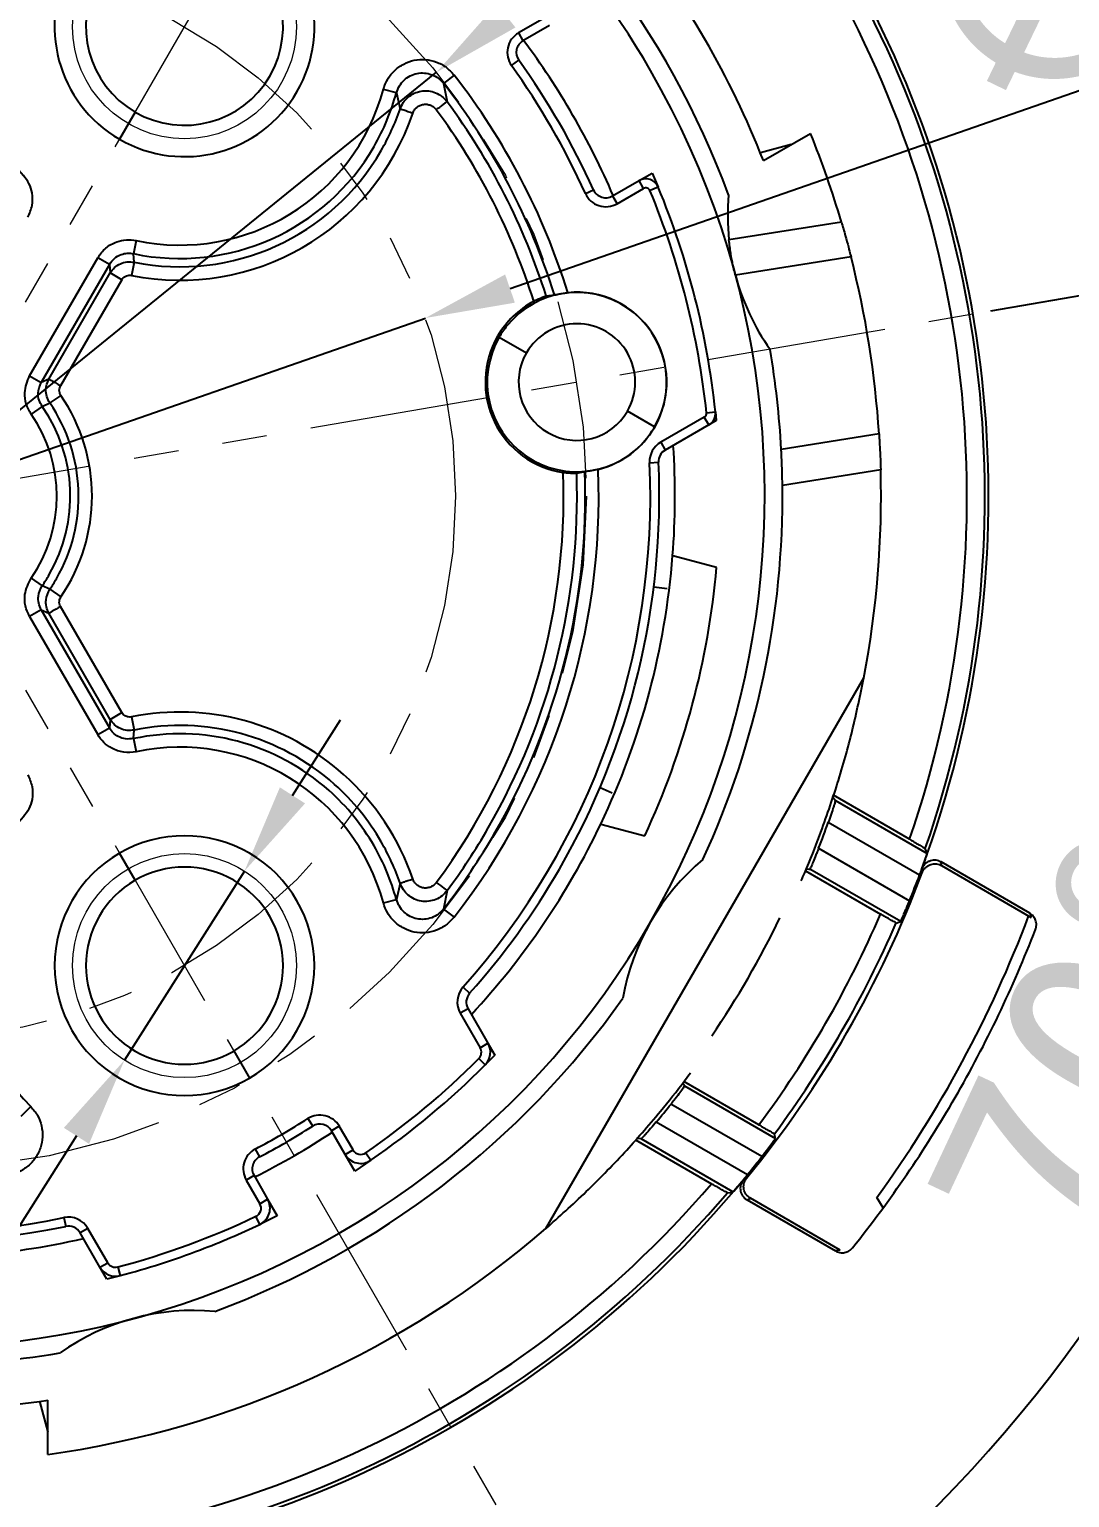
# Model space of a CAD drawing. Header units: millimetres. Extents: x 3975 to 4317, y 206 to 449.
# Drawn here: x 4240.8 to 4252.42, y 342.12 to 358.5 of the extents above; entities that cross this region are included whole.
import ezdxf

# ---------------------------------------------------------------- set-up
doc = ezdxf.new("R2010")
doc.units = ezdxf.units.MM
doc.linetypes.add('ACISOTGB', pattern=[9, 4, -1, 1, -1, 1, -1])
doc.layers.add('尺寸线', color=3, linetype='Continuous', lineweight=15)
doc.styles.add('BD-宋体', font='', dxfattribs={"height": 2})
doc.styles.add('VIEW 2.5', font='', dxfattribs={"height": 2.5})
doc.styles.get('BD-宋体').set_extended_font_data('SimSun')
doc.styles.get('VIEW 2.5').set_extended_font_data('SimSun')
doc.dimstyles.new('VIEW 2.5', dxfattribs={"dimtxt": 1, "dimasz": 1, "dimexe": 0.5, "dimexo": 0.2, "dimgap": 0.09, "dimtad": 1, "dimzin": 0, "dimdsep": 46, "dimtxsty": 'VIEW 2.5', "dimcen": 0.09, "dimclrd": 256, "dimclre": 256, "dimclrt": 256, "dimadec": 0, "dimazin": 0, "dimtp": 0.01, "dimtm": 0.01, "dimtfac": 0.6, "dimtmove": 0, "dimatfit": 0, "dimfxl": 1, "dimtolj": 1, "dimtzin": 0, "dimarcsym": 0})

# ---------------------------------------------------------------- blocks, each defined once
blk = doc.blocks.new('*D63')
at = {"layer": 'Defpoints', "color": 0, "transparency": 16777216}
for p in [(4243.206, 349.109), (4241.866, 346.998)]:
    blk.add_point(p, dxfattribs=at)
at = {"layer": '尺寸线', "lineweight": -2, "transparency": 16777216}
for p, q in [((4243.741, 349.953), (4244.277, 350.798)), ((4243.206, 349.109), (4241.866, 346.998)), ((4241.331, 346.154), (4212.867, 301.295))]:
    blk.add_line(p, q, dxfattribs=at)
at = {"layer": '尺寸线', "transparency": 16777216}
for points in [[(4243.601, 350.043), (4243.882, 349.864), (4243.206, 349.109)], [(4241.19, 346.243), (4241.471, 346.064), (4241.866, 346.998)]]:
    blk.add_solid(points, dxfattribs=at)
at = {"layer": '尺寸线', "transparency": 16777216, "insert": (4221.014, 314.135), "char_height": 2, "attachment_point": 5, "rotation": 57.6042, "style": 'BD-宋体'}
blk.add_mtext('\\A1;∅2.50(screw hole) * 3\\P M2.5*5', dxfattribs=at)
blk = doc.blocks.new('*D64')
at = {"layer": 'Defpoints', "color": 0, "transparency": 16777216}
for p in [(4236.338, 371.287), (4247.756, 367.574), (4223.02, 353.293), (4239.511, 353.293), (4239.511, 353.293)]:
    blk.add_point(p, dxfattribs=at)
at = {"layer": '尺寸线', "lineweight": -2, "transparency": 16777216}
for p, q in [((4247.856, 367.748), (4248.897, 369.55)), ((4222.82, 353.293), (4220.739, 353.293))]:
    blk.add_line(p, q, dxfattribs=at)
blk.add_arc((4239.511, 353.293), 18.272, 63.1361, 176.8639, dxfattribs=at)
at = {"layer": '尺寸线', "transparency": 16777216}
for points in [[(4247.847, 369.74), (4247.688, 369.446), (4248.647, 369.117)], [(4221.433, 354.288), (4221.1, 354.297), (4221.239, 353.293)]]:
    blk.add_solid(points, dxfattribs=at)
at = {"layer": '尺寸线', "transparency": 16777216, "insert": (4229.705, 370.277), "char_height": 2.5, "attachment_point": 5, "rotation": 30, "style": 'VIEW 2.5'}
blk.add_mtext('\\A1;120°', dxfattribs=at)
blk = doc.blocks.new('*D65')
at = {"layer": 'Defpoints', "color": 0, "transparency": 16777216}
for p in [(4239.511, 353.293), (4239.511, 353.293), (4231.816, 344.085), (4247.756, 339.011), (4234.929, 337.915)]:
    blk.add_point(p, dxfattribs=at)
at = {"layer": '尺寸线', "lineweight": -2, "transparency": 16777216}
blk.add_line((4231.687, 343.932), (4228.9, 340.597), dxfattribs=at)
blk.add_arc((4239.511, 353.293), 16.047, 233.6838, 296.4288, dxfattribs=at)
at = {"layer": '尺寸线', "transparency": 16777216}
for points in [[(4229.905, 340.232), (4230.11, 340.494), (4229.221, 340.98)], [(4246.574, 339.07), (4246.732, 338.777), (4247.534, 339.396)]]:
    blk.add_solid(points, dxfattribs=at)
at = {"layer": '尺寸线', "transparency": 16777216, "insert": (4238.244, 338.641), "char_height": 2.5, "attachment_point": 5, "rotation": 355.0563, "style": 'VIEW 2.5'}
blk.add_mtext('\\A1;70°', dxfattribs=at)
blk = doc.blocks.new('*D66')
at = {"layer": 'Defpoints', "color": 0, "transparency": 16777216}
for p in [(4251.337, 355.326), (4239.511, 353.293), (4239.511, 353.293), (4252.369, 343.692), (4247.756, 339.011)]:
    blk.add_point(p, dxfattribs=at)
at = {"layer": '尺寸线', "lineweight": -2, "transparency": 16777216}
blk.add_line((4251.535, 355.36), (4255.818, 356.097), dxfattribs=at)
blk.add_arc((4239.511, 353.293), 16.047, 303.5712, 6.1851, dxfattribs=at)
at = {"layer": '尺寸线', "transparency": 16777216}
for points in [[(4255.299, 354.999), (4255.629, 355.045), (4255.325, 356.012)], [(4248.472, 339.781), (4248.297, 340.065), (4247.534, 339.396)]]:
    blk.add_solid(points, dxfattribs=at)
at = {"layer": '尺寸线', "transparency": 16777216, "insert": (4252.826, 347.049), "char_height": 2.5, "attachment_point": 5, "rotation": 64.8782, "style": 'VIEW 2.5'}
blk.add_mtext('\\A1;70°', dxfattribs=at)
blk = doc.blocks.new('*D67')
at = {"layer": 'Defpoints', "color": 0, "transparency": 16777216}
for p in [(4245.225, 355.281), (4233.797, 351.305)]:
    blk.add_point(p, dxfattribs=at)
at = {"layer": '尺寸线', "lineweight": -2, "transparency": 16777216}
for p, q in [((4246.17, 355.609), (4262.008, 361.119)), ((4233.797, 351.305), (4245.225, 355.281)), ((4232.852, 350.977), (4231.908, 350.648))]:
    blk.add_line(p, q, dxfattribs=at)
at = {"layer": '尺寸线', "transparency": 16777216}
for points in [[(4246.115, 355.767), (4246.224, 355.452), (4245.225, 355.281)], [(4232.798, 351.134), (4232.907, 350.819), (4233.797, 351.305)]]:
    blk.add_solid(points, dxfattribs=at)
at = {"layer": '尺寸线', "transparency": 16777216, "insert": (4256.279, 360.545), "char_height": 2.5, "attachment_point": 5, "rotation": 19.1817, "style": 'VIEW 2.5'}
blk.add_mtext('\\A1;∅12.10', dxfattribs=at)
blk = doc.blocks.new('*D68')
at = {"layer": 'Defpoints', "color": 0, "transparency": 16777216}
for p in [(4245.349, 358.023), (4233.673, 348.562)]:
    blk.add_point(p, dxfattribs=at)
at = {"layer": '尺寸线', "lineweight": -2, "transparency": 16777216}
for p, q in [((4246.126, 358.653), (4257.398, 367.786)), ((4233.673, 348.562), (4245.349, 358.023)), ((4232.896, 347.933), (4232.119, 347.303))]:
    blk.add_line(p, q, dxfattribs=at)
at = {"layer": '尺寸线', "transparency": 16777216}
for points in [[(4246.021, 358.783), (4246.231, 358.524), (4245.349, 358.023)], [(4232.791, 348.062), (4233.001, 347.803), (4233.673, 348.562)]]:
    blk.add_solid(points, dxfattribs=at)
at = {"layer": '尺寸线', "transparency": 16777216, "insert": (4252.22, 365.315), "char_height": 2.5, "attachment_point": 5, "rotation": 39.017, "style": 'VIEW 2.5'}
blk.add_mtext('\\A1;∅15.03', dxfattribs=at)

msp = doc.modelspace()

# ---------------------------------------------------------------- linework, layer by layer
at = {"color": 7, "linetype": 'Continuous', "lineweight": 25}
for p, q in [((4246.56, 358.633), (4246.264, 358.462)), ((4246.61, 358.546), (4246.314, 358.375)), ((4246.264, 358.462), (4246.314, 358.375)), ((4246.186, 358.099), (4246.267, 358.158)), ((4245.546, 357.993), (4245.427, 357.9)), ((4245.427, 357.9), (4245.467, 357.695)), ((4244.901, 357.794), (4244.756, 357.833)), ((4244.902, 357.794), (4244.942, 357.613)), ((4241.986, 357.58), (4241.811, 357.277)), ((4248.998, 357.038), (4249.523, 357.342)), ((4249.309, 357.218), (4248.964, 357.125)), ((4247.61, 356.814), (4247.757, 356.899)), ((4247.757, 356.899), (4247.824, 356.742)), ((4247.314, 356.643), (4247.61, 356.814)), ((4247.66, 356.728), (4247.61, 356.814)), ((4247.824, 356.742), (4247.732, 356.704)), ((4247.011, 356.67), (4247.102, 356.711)), ((4247.314, 356.643), (4247.364, 356.556)), ((4247.364, 356.556), (4247.66, 356.728)), ((4249.869, 356.351), (4248.613, 356.152)), ((4241.998, 356.146), (4241.966, 355.999)), ((4240.807, 354.636), (4241.568, 355.954)), ((4241.698, 355.879), (4241.568, 355.954)), ((4241.973, 355.904), (4241.966, 355.999)), ((4249.976, 355.963), (4248.685, 355.759)), ((4241.698, 355.879), (4240.937, 354.561)), ((4241.023, 354.599), (4241.707, 355.784)), ((4241.698, 355.879), (4241.707, 355.784)), ((4241.836, 355.709), (4241.707, 355.784)), ((4241.973, 355.904), (4241.943, 355.757)), ((4241.836, 355.709), (4241.153, 354.524)), ((4246.572, 355.529), (4246.666, 355.538)), ((4246.05, 355.067), (4246.031, 355.077)), ((4246.05, 355.067), (4246.353, 354.892)), ((4240.807, 354.636), (4240.937, 354.561)), ((4241.023, 354.599), (4240.937, 354.561)), ((4240.948, 354.293), (4240.825, 354.208)), ((4240.948, 354.293), (4241.033, 354.333)), ((4241.157, 354.418), (4241.033, 354.333)), ((4247.783, 354.066), (4247.48, 354.241)), ((4248.338, 354.174), (4247.852, 353.894)), ((4248.388, 354.088), (4248.338, 354.174)), ((4248.362, 354.223), (4248.462, 354.233)), ((4248.471, 354.136), (4248.388, 354.088)), ((4248.462, 354.233), (4248.471, 354.136)), ((4247.783, 354.066), (4247.786, 354.065)), ((4248.388, 354.088), (4247.902, 353.808)), ((4250.289, 353.987), (4249.197, 353.815)), ((4247.852, 353.894), (4247.902, 353.808)), ((4247.728, 353.666), (4247.827, 353.671)), ((4247.005, 353.566), (4246.913, 353.544)), ((4250.307, 353.585), (4249.21, 353.412)), ((4248.476, 352.496), (4247.985, 352.627)), ((4240.825, 352.378), (4240.948, 352.292)), ((4241.033, 352.253), (4240.948, 352.292)), ((4241.033, 352.253), (4241.157, 352.168)), ((4247.923, 352.26), (4247.774, 352.278)), ((4240.937, 352.025), (4240.807, 351.95)), ((4240.937, 352.025), (4241.698, 350.706)), ((4240.937, 352.025), (4241.023, 351.987)), ((4241.707, 350.802), (4241.023, 351.987)), ((4241.836, 350.877), (4241.153, 352.062)), ((4240.807, 351.95), (4241.568, 350.631)), ((4246.57, 345.119), (4250.119, 351.267)), ((4241.707, 350.802), (4241.836, 350.877)), ((4241.568, 350.631), (4241.698, 350.706)), ((4241.707, 350.802), (4241.698, 350.706)), ((4241.943, 350.829), (4241.973, 350.682)), ((4241.966, 350.587), (4241.973, 350.682)), ((4241.966, 350.587), (4241.998, 350.44)), ((4247.174, 350.04), (4247.311, 349.982)), ((4250.629, 349.463), (4249.779, 349.954)), ((4249.801, 349.895), (4250.826, 349.303)), ((4247.183, 349.633), (4247.673, 349.501)), ((4250.741, 349.063), (4249.722, 349.652)), ((4249.614, 349.363), (4250.629, 348.777)), ((4241.986, 349.006), (4241.811, 349.309)), ((4251.97, 348.64), (4250.982, 349.21)), ((4250.985, 349.169), (4250.982, 349.21)), ((4249.468, 349.112), (4250.306, 348.628)), ((4250.53, 348.545), (4249.516, 349.131)), ((4250.767, 349.132), (4250.77, 349.091)), ((4250.985, 349.169), (4251.987, 348.59)), ((4244.943, 348.973), (4244.901, 348.792)), ((4245.467, 348.891), (4245.427, 348.685)), ((4244.756, 348.753), (4244.901, 348.792)), ((4245.427, 348.685), (4245.546, 348.593)), ((4251.97, 348.64), (4251.987, 348.59)), ((4245.645, 347.813), (4245.719, 347.746)), ((4245.701, 347.571), (4245.614, 347.521)), ((4245.701, 347.571), (4245.923, 347.187)), ((4245.614, 347.521), (4245.837, 347.137)), ((4243.086, 347.101), (4243.261, 346.798)), ((4245.837, 347.137), (4245.923, 347.187)), ((4245.923, 347.187), (4245.999, 347.055)), ((4245.821, 347.016), (4245.892, 346.946)), ((4245.999, 347.055), (4245.892, 346.946)), ((4248.948, 346.277), (4248.111, 346.76)), ((4248.118, 346.71), (4249.132, 346.124)), ((4240.714, 346.374), (4240.82, 346.48)), ((4248.981, 345.923), (4247.966, 346.509)), ((4243.914, 346.346), (4243.968, 346.261)), ((4244.264, 346.26), (4244.178, 346.21)), ((4244.417, 345.996), (4244.264, 346.26)), ((4247.802, 346.309), (4248.821, 345.721)), ((4244.33, 345.946), (4244.178, 346.21)), ((4247.57, 346.109), (4248.42, 345.618)), ((4247.632, 346.119), (4247.583, 346.124)), ((4248.657, 345.527), (4247.632, 346.119)), ((4243.326, 346.006), (4243.372, 345.918)), ((4244.33, 345.946), (4244.417, 345.996)), ((4244.437, 345.761), (4244.33, 345.946)), ((4244.56, 345.964), (4244.617, 345.881)), ((4244.617, 345.881), (4244.437, 345.761)), ((4243.312, 345.71), (4243.225, 345.66)), ((4243.225, 345.66), (4243.377, 345.396)), ((4243.312, 345.71), (4243.464, 345.446)), ((4248.811, 345.682), (4248.774, 345.664)), ((4243.377, 345.396), (4243.464, 345.446)), ((4243.464, 345.446), (4243.571, 345.261)), ((4248.815, 345.439), (4248.852, 345.457)), ((4248.815, 345.439), (4249.801, 344.869)), ((4249.853, 344.879), (4248.852, 345.457)), ((4250.333, 345.349), (4250.265, 345.467)), ((4241.19, 345.241), (4241.21, 345.143)), ((4241.458, 345.121), (4241.371, 345.071)), ((4241.68, 344.737), (4241.458, 345.121)), ((4243.377, 345.165), (4243.334, 345.256)), ((4243.571, 345.261), (4243.377, 345.165)), ((4241.593, 344.687), (4241.371, 345.071)), ((4249.853, 344.879), (4249.801, 344.869)), ((4241.593, 344.687), (4241.68, 344.737)), ((4241.669, 344.555), (4241.593, 344.687)), ((4241.792, 344.69), (4241.817, 344.593)), ((4241.817, 344.593), (4241.669, 344.555)), ((4240.918, 343.191), (4241.011, 342.845)), ((4241.011, 342.598), (4241.011, 343.204))]:
    msp.add_line(p, q, dxfattribs=at)
at = {"color": 7, "linetype": 'Continuous', "lineweight": 25, "flags": 128}
for points in [[(4245.084, 357.565), (4245.057, 357.574), (4245.03, 357.583), (4245.006, 357.592), (4244.984, 357.599), (4244.966, 357.605), (4244.953, 357.609), (4244.945, 357.612), (4244.942, 357.613)], [(4241.153, 352.062), (4241.127, 352.047), (4241.103, 352.033), (4241.081, 352.02), (4241.061, 352.009), (4241.045, 351.999), (4241.033, 351.992), (4241.025, 351.988), (4241.023, 351.987)], [(4249.772, 349.934), (4249.775, 349.93), (4249.801, 349.895)], [(4250.826, 349.303), (4250.814, 349.335), (4250.805, 349.36)], [(4249.488, 349.132), (4249.504, 349.131), (4249.516, 349.131)], [(4245.347, 348.98), (4245.37, 348.963), (4245.393, 348.946), (4245.413, 348.931), (4245.432, 348.917), (4245.447, 348.906), (4245.458, 348.898), (4245.465, 348.893), (4245.467, 348.891)], [(4250.481, 348.529), (4250.508, 348.538), (4250.53, 348.545)], [(4248.118, 346.71), (4248.11, 346.723), (4248.103, 346.733)], [(4249.132, 346.124), (4249.126, 346.153), (4249.121, 346.175)], [(4248.598, 345.517), (4248.631, 345.523), (4248.657, 345.527)]]:
    msp.add_lwpolyline(points, dxfattribs=at)
at = {"color": 7, "linetype": 'Continuous', "lineweight": 25}
for centre, radius, start, end in [((4239.511, 353.293), 25.543, 345.4723, 165.4723), ((4239.511, 353.293), 25.25, 0, 90), ((4239.511, 353.293), 25.183, 0, 90), ((4239.511, 353.293), 25.843, 345.4723, 75.4723), ((4239.511, 353.293), 24.633, 0, 180), ((4239.511, 353.293), 12, 339.7137, 79.6788), ((4239.511, 353.293), 11.959, 340.7982, 79.4456), ((4239.511, 353.293), 11.759, 340.9927, 79.2554), ((4239.511, 353.293), 9.5, 30, 210), ((4239.511, 353.293), 9.7, 20.2905, 54.7095), ((4242.486, 358.446), 2.351, 135.0997, 221.9874), ((4242.536, 358.532), 1.45, 60, 240), ((4239.511, 353.293), 25.843, 165.4723, 345.4723), ((4239.511, 353.293), 25.543, 165.4723, 345.4723), ((4242.536, 358.532), 1.45, 240, 60), ((4242.536, 358.532), 1.1, 60, 240), ((4239.511, 353.293), 10.2, 21.5435, 38.4565), ((4242.536, 358.532), 1.1, 240, 60), ((4246.389, 358.245), 0.25, 120, 215.7562), ((4246.389, 358.245), 0.15, 120, 215.7562), ((4239.511, 353.293), 8.5, 23.2437, 36.7563), ((4239.511, 353.293), 8.225, 24.2438, 35.7562), ((4239.511, 353.293), 8.325, 24.2438, 35.7562), ((4239.511, 353.293), 9.5, 210, 30), ((4239.511, 353.293), 7.499, 17.4226, 37.9106), ((4239.511, 353.293), 7.649, 17.2773, 37.9105), ((4242.486, 358.446), 2.351, 258.0126, 344.9003), ((4242.486, 358.446), 2.501, 330, 344.9003), ((4242.486, 358.446), 2.743, 258.5809, 341.2715), ((4242.486, 358.446), 2.593, 330, 341.2716), ((4239.511, 353.293), 7.257, 17.4395, 36.4665), ((4239.511, 353.293), 7.407, 17.5693, 36.4665), ((4239.511, 353.293), 10.8, 16.4482, 22.0164), ((4242.486, 358.446), 2.501, 258.0126, 330), ((4242.486, 358.446), 2.593, 258.5809, 330), ((4247.685, 356.684), 0.15, 22.5391, 120), ((4239.511, 353.293), 9, 5.9973, 22.5338), ((4247.239, 356.773), 0.25, 204.2438, 300), ((4247.239, 356.773), 0.15, 204.2438, 300), ((4247.685, 356.684), 0.05, 22.5337, 120), ((4239.511, 353.293), 8.9, 5.9973, 22.5337), ((4251.199, 356.425), 2.6, 174.8793, 186.0192), ((4239.511, 353.293), 10.8, 3.6872, 14.3128), ((4251.199, 356.425), 2.6, 194.8454, 215.1207), ((4246.916, 354.566), 1.022, 118.1536, 150), ((4246.916, 354.566), 1.001, 330, 141.2874), ((4246.916, 354.566), 1.003, 330, 95.8283), ((4246.916, 354.566), 1.001, 141.2874, 150), ((4246.916, 354.566), 0.651, 330, 150), ((4246.916, 354.566), 1.022, 150, 261.359), ((4246.916, 354.566), 1.001, 150, 321.2874), ((4246.916, 354.566), 0.651, 150, 330), ((4239.511, 353.293), 9.7, 3.0827, 9.7095), ((4239.511, 353.293), 1.751, 330, 34.8423), ((4239.511, 353.293), 1.843, 330, 34.3543), ((4239.511, 353.293), 1.993, 325.6457, 34.3543), ((4239.511, 353.293), 1.601, 325.1577, 34.8423), ((4248.313, 354.218), 0.05, 300, 5.9973), ((4248.313, 354.218), 0.15, 300, 5.9973), ((4246.916, 354.566), 1.003, 283.6843, 330), ((4246.916, 354.566), 1.001, 321.2874, 330), ((4247.977, 353.678), 0.25, 120, 182.6015), ((4247.977, 353.678), 0.15, 120, 182.6015), ((4239.511, 353.293), 8.5, 355.5068, 3.821), ((4239.511, 353.293), 8.225, 318.2211, 2.6015), ((4239.511, 353.293), 8.325, 329.9985, 2.6015), ((4239.511, 353.293), 7.257, 323.5335, 2.0732), ((4239.511, 353.293), 7.649, 322.0895, 2.2353), ((4239.511, 353.293), 7.407, 330, 1.9434), ((4239.511, 353.293), 7.499, 330, 2.09), ((4239.511, 353.293), 10.8, 349.1881, 1.5518), ((4239.511, 353.293), 9.7, 335.2905, 0.7015), ((4239.511, 353.293), 25.183, 180, 0), ((4239.511, 353.293), 24.633, 180, 0), ((4239.511, 353.293), 25.25, 270, 0), ((4239.511, 353.293), 8.5, 334.4932, 355.5068), ((4239.511, 353.293), 9, 335.083, 354.917), ((4239.511, 353.293), 1.751, 325.1577, 330), ((4239.511, 353.293), 1.843, 325.6457, 330), ((4242.486, 348.14), 2.743, 48.2791, 101.4191), ((4242.486, 348.14), 2.593, 48.2791, 101.4191), ((4242.486, 348.14), 2.501, 48.2791, 101.9874), ((4242.486, 348.14), 2.351, 15.0997, 101.9874), ((4242.486, 348.14), 2.743, 18.7284, 48.2791), ((4242.486, 348.14), 2.593, 30, 48.2791), ((4242.486, 348.14), 2.501, 30, 48.2791), ((4242.486, 348.14), 2.351, 138.0126, 224.9003), ((4239.511, 353.293), 7.499, 322.0894, 330), ((4239.511, 353.293), 7.407, 323.5335, 330), ((4239.511, 353.293), 8.5, 317.1046, 334.4932), ((4239.511, 353.293), 10.841, 338.7432, 340.3745), ((4242.536, 348.053), 1.45, 60, 120), ((4242.486, 348.14), 2.501, 15.0997, 30), ((4242.486, 348.14), 2.593, 18.7284, 30), ((4242.536, 348.053), 1.45, 120, 240), ((4242.536, 348.053), 1.45, 300, 60), ((4249.99, 347.243), 2.6, 129.8793, 170.1207), ((4242.536, 348.053), 1.1, 60, 120), ((4239.511, 353.293), 8.325, 318.2211, 329.9985), ((4239.511, 353.293), 12.017, 320.7036, 339.5351), ((4239.511, 353.293), 12, 337.8927, 339.3625), ((4242.536, 348.053), 1.1, 120, 240), ((4242.536, 348.053), 1.1, 300, 60), ((4239.511, 353.293), 10.756, 325.9478, 334.0522), ((4239.511, 353.293), 11.759, 323.3702, 336.6298), ((4239.511, 353.293), 13.3, 323.9548, 339.3707), ((4239.511, 353.293), 11.959, 330.0591, 336.5268), ((4239.511, 353.293), 13.425, 330, 338.8832), ((4245.831, 347.646), 0.25, 138.2211, 210), ((4245.831, 347.646), 0.15, 138.2211, 210), ((4239.511, 353.293), 9.7, 290.2905, 324.7095), ((4239.511, 353.293), 11.959, 323.4732, 330.0591), ((4242.536, 348.053), 1.1, 240, 300), ((4245.75, 347.087), 0.1, 315.151, 30), ((4245.75, 347.087), 0.2, 315.151, 30), ((4239.511, 353.293), 8.9, 304.5624, 315.151), ((4239.511, 353.293), 9, 304.5624, 315.151), ((4242.536, 348.053), 1.45, 240, 300), ((4239.511, 353.293), 13.425, 321.3352, 330), ((4239.511, 353.293), 10.841, 319.8941, 321.2568), ((4239.511, 353.293), 8.325, 237.3985, 281.7789), ((4239.511, 353.293), 8.225, 237.3985, 281.7789), ((4239.511, 353.293), 8.225, 297.6331, 302.3669), ((4239.511, 353.293), 8.325, 297.6331, 302.3047), ((4244.048, 346.135), 0.25, 30, 122.3669), ((4239.511, 353.293), 8.325, 302.3047, 302.3669), ((4244.048, 346.135), 0.15, 30, 122.3669), ((4239.511, 353.293), 8.5, 296.6277, 303.3723), ((4243.442, 345.785), 0.25, 117.6331, 210), ((4244.503, 346.046), 0.2, 210, 304.5624), ((4244.503, 346.046), 0.1, 210, 304.5624), ((4239.511, 353.293), 12, 320.8793, 322.1073), ((4243.442, 345.785), 0.15, 117.6331, 210), ((4239.511, 353.293), 11.759, 220.9927, 319.2554), ((4239.511, 353.293), 12, 270, 320.5255), ((4239.511, 353.293), 11.959, 270, 319.4456), ((4243.291, 345.346), 0.2, 295.4376, 30), ((4243.291, 345.346), 0.1, 295.4376, 30), ((4239.511, 353.293), 10.8, 277.9836, 310.8119), ((4241.241, 344.996), 0.25, 30, 101.7789), ((4241.241, 344.996), 0.15, 30, 101.7789), ((4239.511, 353.293), 8.9, 284.849, 295.4376), ((4239.511, 353.293), 9, 290.8515, 295.4376), ((4239.511, 353.293), 8.5, 265.5068, 282.8954), ((4239.511, 353.293), 9, 284.849, 290.8515), ((4241.766, 344.787), 0.2, 210, 284.849), ((4241.766, 344.787), 0.1, 210, 284.849), ((4242.643, 341.605), 2.6, 84.8793, 125.1207), ((4239.511, 353.293), 9.7, 270, 279.7095), ((4239.511, 353.293), 10.2, 261.5435, 278.4565)]:
    msp.add_arc(centre, radius, start, end, dxfattribs=at)
for points, knots in [([(4244.756, 357.833), (4244.77, 357.872), (4244.798, 357.951), (4244.879, 358.048), (4244.981, 358.121), (4245.1, 358.163), (4245.226, 358.171), (4245.349, 358.143), (4245.461, 358.085), (4245.517, 358.023), (4245.546, 357.993)], [0, 0, 0, 0, 0.124892, 0.249866, 0.374897, 0.499958, 0.625024, 0.750069, 0.875068, 1, 1, 1, 1]), ([(4244.902, 357.794), (4244.911, 357.82), (4244.93, 357.873), (4244.984, 357.938), (4245.052, 357.986), (4245.132, 358.014), (4245.215, 358.019), (4245.297, 358), (4245.371, 357.962), (4245.409, 357.921), (4245.427, 357.901)], [0, 0, 0, 0, 0.125691, 0.251175, 0.376455, 0.501538, 0.626429, 0.751133, 0.875654, 1, 1, 1, 1]), ([(4244.942, 357.613), (4244.953, 357.638), (4244.974, 357.687), (4245.03, 357.748), (4245.098, 357.792), (4245.177, 357.816), (4245.26, 357.819), (4245.34, 357.798), (4245.413, 357.758), (4245.449, 357.716), (4245.468, 357.695)], [0, 0, 0, 0, 0.123253, 0.247003, 0.371253, 0.496001, 0.62125, 0.746999, 0.873249, 1, 1, 1, 1]), ([(4245.084, 357.565), (4245.09, 357.578), (4245.1, 357.603), (4245.129, 357.633), (4245.163, 357.655), (4245.203, 357.667), (4245.244, 357.668), (4245.283, 357.657), (4245.32, 357.637), (4245.338, 357.616), (4245.346, 357.606)], [0, 0, 0, 0, 0.126369, 0.250706, 0.375695, 0.500103, 0.624483, 0.749605, 0.873747, 1, 1, 1, 1]), ([(4240.787, 356.405), (4240.807, 356.448), (4240.845, 356.535), (4240.842, 356.668), (4240.806, 356.784), (4240.761, 356.843), (4240.738, 356.873)], [0, 0, 0, 0, 0.280806, 0.559268, 0.778147, 1, 1, 1, 1]), ([(4249.869, 356.351), (4249.884, 356.3), (4249.913, 356.199), (4249.948, 356.07), (4249.971, 355.98), (4249.974, 355.969), (4249.976, 355.963)], [0, 0, 0, 0, 0.251416, 0.502006, 0.751517, 1, 1, 1, 1]), ([(4241.568, 355.954), (4241.596, 355.993), (4241.651, 356.069), (4241.769, 356.133), (4241.888, 356.16), (4241.961, 356.151), (4241.998, 356.146)], [0, 0, 0, 0, 0.27936, 0.559731, 0.779599, 1, 1, 1, 1]), ([(4248.685, 355.759), (4248.684, 355.764), (4248.681, 355.776), (4248.659, 355.866), (4248.632, 355.996), (4248.619, 356.1), (4248.613, 356.152)], [0, 0, 0, 0, 0.2497305, 0.5000986, 0.7505557, 1, 1, 1, 1]), ([(4241.698, 355.879), (4241.715, 355.903), (4241.75, 355.951), (4241.823, 355.991), (4241.898, 356.008), (4241.944, 356.002), (4241.966, 355.999)], [0, 0, 0, 0, 0.279802, 0.559536, 0.779757, 1, 1, 1, 1]), ([(4241.836, 355.709), (4241.843, 355.718), (4241.857, 355.737), (4241.886, 355.753), (4241.916, 355.76), (4241.934, 355.758), (4241.943, 355.757)], [0, 0, 0, 0, 0.28005, 0.559825, 0.779938, 1, 1, 1, 1]), ([(4246.434, 355.468), (4246.448, 355.475), (4246.479, 355.491), (4246.516, 355.506), (4246.542, 355.517), (4246.558, 355.523), (4246.57, 355.528), (4246.571, 355.528), (4246.572, 355.529)], [0, 0, 0, 0, 0.204687, 0.43874, 0.567584, 0.704048, 0.848174, 1, 1, 1, 1]), ([(4246.666, 355.538), (4246.667, 355.538), (4246.668, 355.539), (4246.68, 355.541), (4246.696, 355.545), (4246.723, 355.55), (4246.763, 355.558), (4246.798, 355.562), (4246.815, 355.565)], [0, 0, 0, 0, 0.145858, 0.285703, 0.419582, 0.547551, 0.784989, 1, 1, 1, 1]), ([(4240.825, 354.208), (4240.805, 354.245), (4240.763, 354.318), (4240.742, 354.472), (4240.782, 354.574), (4240.807, 354.636)], [0, 0, 0, 0, 0.2803743, 0.5618209, 1, 1, 1, 1]), ([(4240.948, 354.293), (4240.935, 354.317), (4240.909, 354.363), (4240.896, 354.459), (4240.922, 354.522), (4240.937, 354.561)], [0, 0, 0, 0, 0.280748, 0.56143, 1, 1, 1, 1]), ([(4241.033, 354.333), (4241.02, 354.356), (4240.995, 354.402), (4240.982, 354.497), (4241.007, 354.561), (4241.023, 354.599)], [0, 0, 0, 0, 0.280224, 0.56128, 1, 1, 1, 1]), ([(4241.157, 354.418), (4241.152, 354.427), (4241.141, 354.445), (4241.136, 354.484), (4241.147, 354.509), (4241.153, 354.524)], [0, 0, 0, 0, 0.282246, 0.561928, 1, 1, 1, 1]), ([(4250.289, 353.987), (4250.289, 353.981), (4250.29, 353.969), (4250.295, 353.877), (4250.302, 353.744), (4250.305, 353.638), (4250.307, 353.585)], [0, 0, 0, 0, 0.248611, 0.498378, 0.748726, 1, 1, 1, 1]), ([(4249.21, 353.412), (4249.209, 353.465), (4249.208, 353.57), (4249.202, 353.704), (4249.198, 353.796), (4249.197, 353.809), (4249.197, 353.815)], [0, 0, 0, 0, 0.251652, 0.502059, 0.751685, 1, 1, 1, 1]), ([(4246.913, 353.544), (4246.912, 353.544), (4246.911, 353.544), (4246.898, 353.544), (4246.881, 353.545), (4246.853, 353.547), (4246.813, 353.549), (4246.779, 353.553), (4246.763, 353.555)], [0, 0, 0, 0, 0.151826, 0.295952, 0.432416, 0.56126, 0.795313, 1, 1, 1, 1]), ([(4247.154, 353.591), (4247.137, 353.588), (4247.103, 353.58), (4247.063, 353.574), (4247.036, 353.57), (4247.019, 353.568), (4247.007, 353.567), (4247.006, 353.567), (4247.005, 353.566)], [0, 0, 0, 0, 0.2150114, 0.4524494, 0.5804178, 0.7142972, 0.8541423, 1, 1, 1, 1]), ([(4240.807, 351.95), (4240.79, 351.988), (4240.754, 352.065), (4240.746, 352.22), (4240.795, 352.318), (4240.825, 352.378)], [0, 0, 0, 0, 0.280053, 0.561937, 1, 1, 1, 1]), ([(4240.937, 352.025), (4240.926, 352.049), (4240.904, 352.097), (4240.899, 352.194), (4240.93, 352.255), (4240.948, 352.292)], [0, 0, 0, 0, 0.280871, 0.561535, 1, 1, 1, 1]), ([(4241.023, 351.987), (4241.012, 352.01), (4240.99, 352.058), (4240.985, 352.154), (4241.015, 352.215), (4241.033, 352.253)], [0, 0, 0, 0, 0.280471, 0.56143, 1, 1, 1, 1]), ([(4241.153, 352.062), (4241.148, 352.071), (4241.139, 352.09), (4241.137, 352.129), (4241.15, 352.153), (4241.157, 352.168)], [0, 0, 0, 0, 0.282303, 0.562216, 1, 1, 1, 1]), ([(4249.42, 349), (4249.433, 349.03), (4249.515, 349.212), (4249.657, 349.585), (4249.843, 350.125), (4250.005, 350.712), (4250.079, 351.073), (4250.119, 351.267)], [0, 0, 0, 0, 0.0291054, 0.1784913, 0.4128317, 0.6855446, 1, 1, 1, 1]), ([(4241.943, 350.829), (4241.931, 350.828), (4241.908, 350.826), (4241.877, 350.837), (4241.852, 350.855), (4241.842, 350.87), (4241.836, 350.877)], [0, 0, 0, 0, 0.280069, 0.559854, 0.779983, 1, 1, 1, 1]), ([(4241.966, 350.587), (4241.937, 350.584), (4241.879, 350.577), (4241.8, 350.605), (4241.737, 350.649), (4241.711, 350.687), (4241.698, 350.706)], [0, 0, 0, 0, 0.279816, 0.559541, 0.779758, 1, 1, 1, 1]), ([(4241.998, 350.44), (4241.951, 350.435), (4241.857, 350.425), (4241.731, 350.47), (4241.631, 350.54), (4241.589, 350.601), (4241.568, 350.631)], [0, 0, 0, 0, 0.279273, 0.559654, 0.77956, 1, 1, 1, 1]), ([(4240.787, 350.181), (4240.807, 350.138), (4240.845, 350.052), (4240.842, 349.918), (4240.806, 349.801), (4240.761, 349.742), (4240.738, 349.713)], [0, 0, 0, 0, 0.27936, 0.559731, 0.779599, 1, 1, 1, 1]), ([(4249.801, 349.895), (4249.8, 349.891), (4249.799, 349.886), (4249.79, 349.855), (4249.777, 349.815), (4249.755, 349.746), (4249.733, 349.684), (4249.722, 349.652)], [0, 0, 0, 0, 0.2348667, 0.3616371, 0.4944557, 0.7443391, 1, 1, 1, 1]), ([(4249.614, 349.363), (4249.607, 349.346), (4249.594, 349.313), (4249.571, 349.254), (4249.545, 349.192), (4249.522, 349.141), (4249.518, 349.134), (4249.516, 349.131)], [0, 0, 0, 0, 0.141004, 0.272305, 0.504947, 0.753992, 1, 1, 1, 1]), ([(4250.629, 349.463), (4250.644, 349.455), (4250.671, 349.439), (4250.715, 349.414), (4250.759, 349.387), (4250.797, 349.365), (4250.803, 349.361), (4250.805, 349.36)], [0, 0, 0, 0, 0.159005, 0.297111, 0.509809, 0.762338, 1, 1, 1, 1]), ([(4250.741, 349.063), (4250.749, 349.086), (4250.765, 349.126), (4250.786, 349.184), (4250.802, 349.23), (4250.814, 349.264), (4250.824, 349.294), (4250.825, 349.3), (4250.826, 349.303)], [0, 0, 0, 0, 0.183316, 0.328775, 0.505285, 0.637314, 0.763879, 1, 1, 1, 1]), ([(4250.982, 349.21), (4250.973, 349.215), (4250.955, 349.224), (4250.925, 349.23), (4250.893, 349.231), (4250.861, 349.224), (4250.831, 349.211), (4250.804, 349.191), (4250.781, 349.164), (4250.771, 349.143), (4250.767, 349.132)], [0, 0, 0, 0, 0.115586, 0.233859, 0.35482, 0.478472, 0.604814, 0.733849, 0.865578, 1, 1, 1, 1]), ([(4250.77, 349.091), (4250.775, 349.102), (4250.784, 349.123), (4250.807, 349.149), (4250.834, 349.169), (4250.864, 349.183), (4250.896, 349.189), (4250.928, 349.189), (4250.958, 349.182), (4250.976, 349.173), (4250.985, 349.169)], [0, 0, 0, 0, 0.134349, 0.266024, 0.395028, 0.52136, 0.645022, 0.766015, 0.88434, 1, 1, 1, 1]), ([(4245.347, 348.98), (4245.338, 348.97), (4245.32, 348.949), (4245.283, 348.929), (4245.244, 348.918), (4245.203, 348.919), (4245.163, 348.931), (4245.129, 348.953), (4245.1, 348.983), (4245.09, 349.008), (4245.085, 349.021)], [0, 0, 0, 0, 0.126363, 0.250701, 0.375691, 0.500099, 0.624479, 0.749603, 0.873745, 1, 1, 1, 1]), ([(4245.546, 348.593), (4245.517, 348.563), (4245.461, 348.501), (4245.349, 348.443), (4245.226, 348.415), (4245.1, 348.423), (4244.982, 348.465), (4244.879, 348.537), (4244.798, 348.635), (4244.77, 348.713), (4244.756, 348.753)], [0, 0, 0, 0, 0.12491, 0.249884, 0.374905, 0.499953, 0.625008, 0.750048, 0.875053, 1, 1, 1, 1]), ([(4245.427, 348.685), (4245.409, 348.665), (4245.371, 348.624), (4245.297, 348.585), (4245.215, 348.567), (4245.132, 348.572), (4245.052, 348.6), (4244.984, 348.648), (4244.93, 348.713), (4244.911, 348.765), (4244.901, 348.792)], [0, 0, 0, 0, 0.124406, 0.248971, 0.373701, 0.4986, 0.623674, 0.748929, 0.874369, 1, 1, 1, 1]), ([(4250.53, 348.545), (4250.531, 348.549), (4250.535, 348.556), (4250.558, 348.607), (4250.584, 348.669), (4250.608, 348.727), (4250.622, 348.76), (4250.629, 348.777)], [0, 0, 0, 0, 0.24559, 0.496173, 0.726058, 0.85763, 1, 1, 1, 1]), ([(4250.481, 348.529), (4250.478, 348.531), (4250.474, 348.533), (4250.452, 348.545), (4250.424, 348.561), (4250.387, 348.582), (4250.344, 348.606), (4250.319, 348.621), (4250.306, 348.628)], [0, 0, 0, 0, 0.244473, 0.371222, 0.500667, 0.720222, 0.852688, 1, 1, 1, 1]), ([(4246.57, 345.119), (4246.717, 345.25), (4246.993, 345.496), (4247.42, 345.929), (4247.795, 346.36), (4248.047, 346.67), (4248.164, 346.832), (4248.183, 346.858)], [0, 0, 0, 0, 0.314364, 0.587078, 0.82151, 0.970773, 1, 1, 1, 1]), ([(4248.118, 346.71), (4248.116, 346.706), (4248.112, 346.699), (4248.079, 346.653), (4248.038, 346.6), (4248, 346.551), (4247.978, 346.523), (4247.966, 346.509)], [0, 0, 0, 0, 0.246473, 0.496065, 0.728216, 0.85926, 1, 1, 1, 1]), ([(4240.82, 346.48), (4240.847, 346.449), (4240.901, 346.385), (4240.945, 346.266), (4240.957, 346.141), (4240.934, 346.017), (4240.878, 345.905), (4240.793, 345.812), (4240.686, 345.744), (4240.604, 345.726), (4240.564, 345.717)], [0, 0, 0, 0, 0.124892, 0.249867, 0.374897, 0.499958, 0.625024, 0.750069, 0.875068, 1, 1, 1, 1]), ([(4247.802, 346.309), (4247.781, 346.284), (4247.738, 346.233), (4247.69, 346.18), (4247.661, 346.148), (4247.64, 346.125), (4247.635, 346.121), (4247.632, 346.119)], [0, 0, 0, 0, 0.2551447, 0.5057902, 0.6385639, 0.765282, 1, 1, 1, 1]), ([(4248.948, 346.277), (4248.961, 346.269), (4248.987, 346.254), (4249.03, 346.229), (4249.076, 346.203), (4249.114, 346.18), (4249.119, 346.176), (4249.121, 346.175)], [0, 0, 0, 0, 0.149192, 0.283379, 0.505872, 0.757894, 1, 1, 1, 1]), ([(4248.981, 345.923), (4248.992, 345.937), (4249.014, 345.966), (4249.052, 346.015), (4249.092, 346.069), (4249.125, 346.114), (4249.13, 346.121), (4249.132, 346.124)], [0, 0, 0, 0, 0.142202, 0.273634, 0.50332, 0.754144, 1, 1, 1, 1]), ([(4248.598, 345.517), (4248.595, 345.519), (4248.591, 345.521), (4248.568, 345.533), (4248.541, 345.549), (4248.504, 345.569), (4248.461, 345.594), (4248.435, 345.609), (4248.42, 345.618)], [0, 0, 0, 0, 0.240075, 0.366494, 0.496959, 0.706578, 0.842912, 1, 1, 1, 1]), ([(4248.657, 345.527), (4248.659, 345.53), (4248.663, 345.534), (4248.684, 345.558), (4248.707, 345.585), (4248.739, 345.622), (4248.778, 345.669), (4248.806, 345.703), (4248.821, 345.721)], [0, 0, 0, 0, 0.23588, 0.362351, 0.494296, 0.669611, 0.815527, 1, 1, 1, 1]), ([(4248.774, 345.664), (4248.767, 345.655), (4248.754, 345.636), (4248.742, 345.603), (4248.738, 345.569), (4248.742, 345.536), (4248.752, 345.506), (4248.768, 345.479), (4248.789, 345.456), (4248.806, 345.444), (4248.815, 345.439)], [0, 0, 0, 0, 0.134437, 0.266176, 0.395218, 0.521562, 0.645212, 0.766167, 0.884429, 1, 1, 1, 1]), ([(4248.852, 345.457), (4248.844, 345.463), (4248.827, 345.474), (4248.806, 345.497), (4248.79, 345.524), (4248.779, 345.555), (4248.776, 345.587), (4248.78, 345.621), (4248.791, 345.654), (4248.804, 345.673), (4248.811, 345.682)], [0, 0, 0, 0, 0.115644, 0.233958, 0.354944, 0.478604, 0.604938, 0.733948, 0.865635, 1, 1, 1, 1])]:
    msp.add_open_spline(points, degree=3, knots=knots, dxfattribs=at)
for points in [[(4245.467, 357.695), (4245.465, 357.694), (4245.462, 357.691), (4245.434, 357.67), (4245.394, 357.641), (4245.362, 357.617), (4245.346, 357.606)], [(4241.707, 355.784), (4241.722, 355.805), (4241.752, 355.848), (4241.819, 355.89), (4241.895, 355.912), (4241.947, 355.907), (4241.973, 355.904)], [(4241.023, 354.599), (4241.025, 354.598), (4241.029, 354.596), (4241.059, 354.578), (4241.102, 354.554), (4241.136, 354.534), (4241.153, 354.524)], [(4241.973, 350.682), (4241.947, 350.679), (4241.895, 350.674), (4241.819, 350.696), (4241.752, 350.738), (4241.722, 350.781), (4241.707, 350.802)], [(4244.942, 348.973), (4244.944, 348.974), (4244.949, 348.975), (4244.982, 348.986), (4245.029, 349.002), (4245.066, 349.015), (4245.085, 349.021)], [(4245.468, 348.891), (4245.45, 348.87), (4245.414, 348.829), (4245.342, 348.789), (4245.262, 348.768), (4245.18, 348.769), (4245.101, 348.793), (4245.031, 348.837), (4244.975, 348.898), (4244.953, 348.948), (4244.943, 348.973)], [(4252.034, 348.456), (4252.039, 348.473), (4252.049, 348.508), (4252.039, 348.561), (4252.013, 348.609), (4251.984, 348.63), (4251.97, 348.64)], [(4249.801, 344.869), (4249.818, 344.862), (4249.85, 344.847), (4249.905, 344.849), (4249.956, 344.867), (4249.981, 344.893), (4249.993, 344.905)]]:
    msp.add_open_spline(points, degree=3, dxfattribs=at)
at = {"layer": '尺寸线', "color": 1, "linetype": 'ACISOTGB', "ltscale": 0.5}
for q in [(4247.756, 367.574), (4247.756, 339.011)]:
    msp.add_line((4239.511, 353.293), q, dxfattribs=at)
at = {"layer": '尺寸线', "color": 2, "linetype": 'ACISOTGB', "ltscale": 0.5}
msp.add_line((4239.511, 353.293), (4251.337, 355.326), dxfattribs=at)
at = {"layer": '尺寸线', "color": 1, "linetype": 'ACISOTGB', "ltscale": 0.5}
for radius in [7.514, 6.05]:
    msp.add_circle((4239.511, 353.293), radius, dxfattribs=at)
at = {"layer": '尺寸线'}
for centre in [(4242.536, 358.532), (4242.536, 348.053)]:
    msp.add_circle(centre, 1.25, dxfattribs=at)

# ---------------------------------------------------------------- dimensions: what is measured, and where the dimension line sits
for base, line1, line2, picture, middle in [((4236.338, 371.287), ((4239.511, 353.293), (4247.756, 367.574)), ((4239.511, 353.293), (4223.02, 353.293)), '*D64', (4229.705, 370.277)), ((4252.369, 343.692), ((4239.511, 353.293), (4251.337, 355.326)), ((4239.511, 353.293), (4247.756, 339.011)), '*D66', (4252.826, 347.049)), ((4234.929, 337.915), ((4239.511, 353.293), (4247.756, 339.011)), ((4239.511, 353.293), (4231.816, 344.085)), '*D65', (4238.244, 338.641))]:
    dim = msp.add_angular_dim_2l(base=base, line1=line1, line2=line2, dimstyle='VIEW 2.5', dxfattribs=at)
    dim.commit()
    dim.dimension.update_dxf_attribs({"geometry": picture, "text_midpoint": middle})
for p1, p2, picture, middle in [((4233.673, 348.562), (4245.349, 358.023), '*D68', (4253.063, 364.274)), ((4233.797, 351.305), (4245.225, 355.281), '*D67', (4256.719, 359.279))]:
    dim = msp.add_diameter_dim_2p(p1=p1, p2=p2, dimstyle='VIEW 2.5', dxfattribs=at)
    dim.commit()
    dim.dimension.update_dxf_attribs({"geometry": picture, "text_midpoint": middle, "dimtype": 163})
dim = msp.add_diameter_dim_2p(p1=(4243.206, 349.109), p2=(4241.866, 346.998), text='<>(screw hole) * 3\\X M2.5*5', dimstyle='VIEW 2.5', override={"dimtxsty": 'BD-宋体'}, dxfattribs=at)
dim.commit()
dim.dimension.update_dxf_attribs({"geometry": '*D63', "text_midpoint": (4221.014, 314.135), "dimtype": 163})

doc.saveas('drawing.dxf')
